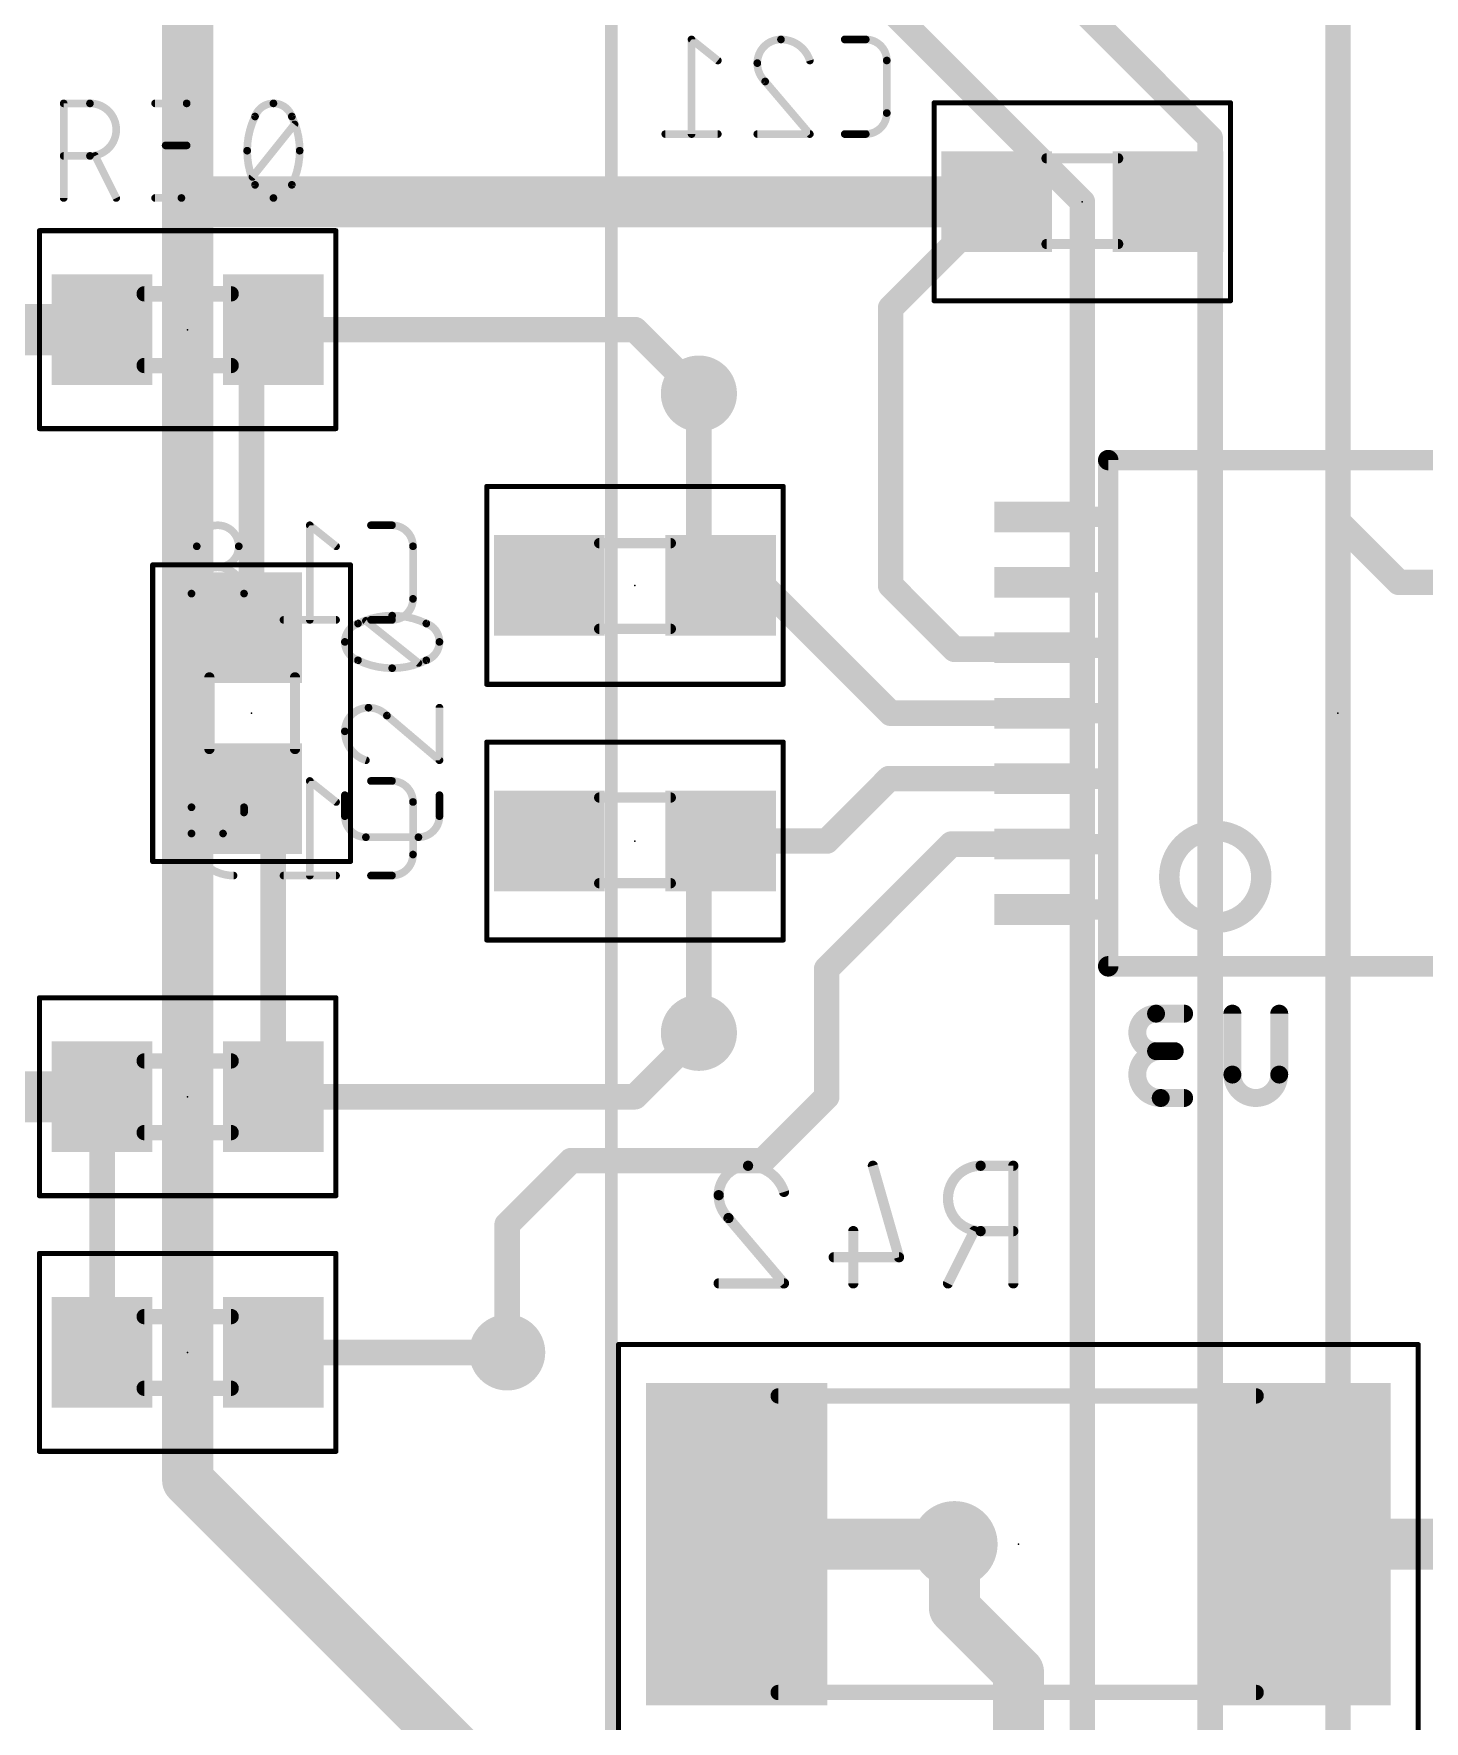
# Model space of a CAD drawing. Extents: x -10 to 79, y 9 to 113.
# Drawn here: x -2.8 to 11.02, y 40.79 to 57.55 of the extents above; entities that cross this region are included whole.
import ezdxf

# ---------------------------------------------------------------- set-up
doc = ezdxf.new("R2010")
doc.units = 0
for name, color, linetype in [('1', 12, 'CONTINUOUS'), ('16', 132, 'CONTINUOUS'), ('18', 110, 'CONTINUOUS'), ('21', 253, 'CONTINUOUS'), ('22', 253, 'CONTINUOUS'), ('23', 53, 'CONTINUOUS'), ('24', 53, 'CONTINUOUS'), ('25', 253, 'CONTINUOUS'), ('26', 253, 'CONTINUOUS'), ('39', 12, 'CONTINUOUS'), ('40', 132, 'CONTINUOUS'), ('51', 253, 'CONTINUOUS'), ('52', 253, 'CONTINUOUS')]:
    doc.layers.add(name, color=color, linetype=linetype)

# ---------------------------------------------------------------- blocks, each defined once
blk = doc.blocks.new('RECT')
blk.add_solid([(-0.5, -0.5), (0.5, -0.5), (-0.5, 0.5), (0.5, 0.5)])
blk = doc.blocks.new('ROUNDV')
at = {"const_width": 0.5}
blk.add_lwpolyline([(0, -0.25, 1), (0, 0.25, 1), (0, -0.25)], format="xyb", dxfattribs=at)

msp = doc.modelspace()

# ---------------------------------------------------------------- linework, layer by layer
at = {"layer": '1'}
for points, const_width in [([(7.62, 55.88), (0, 63.5)], 0.254), ([(8.89, 56.515), (1.905, 63.5)], 0.254), ([(10.16, 29.845), (10.16, 60.325)], 0.254), ([(8.89, 29.845), (8.89, 56.515)], 0.254), ([(7.62, 30.48), (7.62, 55.88)], 0.254), ([(-2.12, 54.61), (-5.715, 54.61)], 0.508), ([(-0.635, 54.395), (-0.42, 54.61)], 0.254), ([(-0.42, 54.61), (3.175, 54.61)], 0.254), ([(3.175, 54.61), (3.81, 53.975)], 0.254), ([(-0.635, 51.65), (-0.635, 54.395)], 0.254), ([(-0.635, 49.95), (-0.42, 49.735)], 0.254), ([(-0.42, 49.735), (-0.42, 46.99)], 0.254), ([(3.175, 46.99), (3.81, 47.625)], 0.254), ([(-2.12, 46.99), (-5.715, 46.99)], 0.508), ([(-2.12, 44.45), (-2.12, 46.99)], 0.254), ([(-0.42, 46.99), (3.175, 46.99)], 0.254), ([(1.905, 44.45), (-0.42, 44.45)], 0.254), ([(6.35, 42.545), (6.35, 41.91)], 0.508), ([(6.35, 41.91), (6.985, 41.275)], 0.508), ([(6.985, 41.275), (6.985, 34.925)], 0.508)]:
    msp.add_lwpolyline(points, dxfattribs=dict(at, const_width=const_width))
for points, const_width in [([(8.9535, 56.515, 1), (8.8265, 56.515)], 0.127), ([(8.8451, 56.4701, 1), (8.9349, 56.5599)], 0.127), ([(7.6835, 55.88, 1), (7.5565, 55.88)], 0.127), ([(7.5751, 55.8351, 1), (7.6649, 55.9249)], 0.127), ([(-2.12, 54.483, 1), (-2.12, 54.737)], 0.254), ([(-0.42, 54.6735, 1), (-0.42, 54.5465)], 0.127), ([(-0.3751, 54.5651, 1), (-0.4649, 54.6549)], 0.127), ([(3.2199, 54.6549, 1), (3.1301, 54.5651)], 0.127), ([(3.175, 54.5465, 1), (3.175, 54.6735)], 0.127), ([(-0.5715, 54.395, 1), (-0.6985, 54.395)], 0.127), ([(-0.6799, 54.4399, 1), (-0.5901, 54.3501)], 0.127), ([(3.7651, 53.9301, 1), (3.8549, 54.0199)], 0.127), ([(-0.6985, 51.65, 1), (-0.5715, 51.65)], 0.127), ([(-0.5901, 49.9949, 1), (-0.6799, 49.9051)], 0.127), ([(-0.3565, 49.735, 1), (-0.4835, 49.735)], 0.127), ([(-0.4649, 49.6901, 1), (-0.3751, 49.7799)], 0.127), ([(3.8549, 47.5801, 1), (3.7651, 47.6699)], 0.127), ([(-2.12, 46.863, 1), (-2.12, 47.117)], 0.254), ([(-2.0565, 46.99, 1), (-2.1835, 46.99)], 0.127), ([(-0.42, 47.0535, 1), (-0.42, 46.9265)], 0.127), ([(3.175, 46.9265, 1), (3.175, 47.0535)], 0.127), ([(-0.4835, 46.99, 1), (-0.3565, 46.99)], 0.127), ([(3.1301, 47.0349, 1), (3.2199, 46.9451)], 0.127), ([(-2.1835, 44.45, 1), (-2.0565, 44.45)], 0.127), ([(-0.42, 44.5135, 1), (-0.42, 44.3865)], 0.127), ([(1.905, 44.3865, 1), (1.905, 44.5135)], 0.127), ([(6.477, 42.545, 1), (6.223, 42.545)], 0.254), ([(6.4398, 41.9998, 1), (6.2602, 41.8202)], 0.254), ([(6.223, 41.91, 1), (6.477, 41.91)], 0.254), ([(7.112, 41.275, 1), (6.858, 41.275)], 0.254), ([(6.8952, 41.1852, 1), (7.0748, 41.3648)], 0.254)]:
    msp.add_lwpolyline(points, format="xyb", dxfattribs=dict(at, const_width=const_width))
at = {"layer": '16'}
for points, const_width in [([(-1.27, 66.04), (-1.27, 55.88)], 0.508), ([(10.16, 58.42), (10.16, 52.705)], 0.254), ([(-1.27, 55.88), (-1.27, 43.18)], 0.508), ([(6.77, 55.88), (-1.27, 55.88)], 0.508), ([(5.715, 54.825), (6.77, 55.88)], 0.254), ([(5.715, 52.07), (5.715, 54.825)], 0.254), ([(3.81, 53.975), (3.81, 52.285)], 0.254), ([(10.16, 52.705), (10.765, 52.1)], 0.254), ([(3.81, 52.285), (4.025, 52.07)], 0.254), ([(4.025, 52.07), (4.445, 52.07)], 0.254), ([(5.715, 50.8), (4.445, 52.07)], 0.254), ([(6.35, 51.435), (5.715, 52.07)], 0.254), ([(13.0778, 52.1), (10.765, 52.1)], 0.254), ([(7.2422, 51.435), (6.35, 51.435)], 0.254), ([(7.2422, 51.45), (7.2422, 51.435)], 0.254), ([(7.2422, 50.8), (5.715, 50.8)], 0.254), ([(5.7, 50.15), (5.08, 49.53)], 0.254), ([(7.2422, 50.15), (5.7, 50.15)], 0.254), ([(3.81, 49.315), (4.025, 49.53)], 0.254), ([(5.08, 49.53), (4.025, 49.53)], 0.254), ([(6.32, 49.5), (5.08, 48.26)], 0.254), ([(7.2422, 49.5), (6.32, 49.5)], 0.254), ([(3.81, 47.625), (3.81, 49.315)], 0.254), ([(5.08, 48.26), (5.08, 46.99)], 0.254), ([(5.08, 46.99), (4.445, 46.355)], 0.254), ([(2.54, 46.355), (1.905, 45.72)], 0.254), ([(4.445, 46.355), (2.54, 46.355)], 0.254), ([(1.905, 45.72), (1.905, 44.45)], 0.254), ([(-1.27, 43.18), (2.54, 39.37)], 0.508), ([(4.185, 42.545), (6.35, 42.545)], 0.508), ([(9.785, 42.545), (12.065, 42.545)], 0.508)]:
    msp.add_lwpolyline(points, dxfattribs=dict(at, const_width=const_width))
for points, const_width in [([(-1.143, 55.88, 1), (-1.397, 55.88)], 0.254), ([(-1.27, 56.007, 1), (-1.27, 55.753)], 0.254), ([(-1.397, 55.88, 1), (-1.143, 55.88)], 0.254), ([(6.77, 55.753, 1), (6.77, 56.007)], 0.254), ([(6.8149, 55.8351, 1), (6.7251, 55.9249)], 0.127), ([(5.7785, 54.825, 1), (5.6515, 54.825)], 0.127), ([(5.6701, 54.8699, 1), (5.7599, 54.7801)], 0.127), ([(3.8735, 53.975, 1), (3.7465, 53.975)], 0.127), ([(10.2049, 52.7499, 1), (10.1151, 52.6601)], 0.127), ([(10.0965, 52.705, 1), (10.2235, 52.705)], 0.127), ([(3.8549, 52.3299, 1), (3.7651, 52.2401)], 0.127), ([(3.7465, 52.285, 1), (3.8735, 52.285)], 0.127), ([(4.025, 52.1335, 1), (4.025, 52.0065)], 0.127), ([(3.9801, 52.0251, 1), (4.0699, 52.1149)], 0.127), ([(4.4899, 52.1149, 1), (4.4001, 52.0251)], 0.127), ([(4.445, 52.0065, 1), (4.445, 52.1335)], 0.127), ([(5.7599, 52.1149, 1), (5.6701, 52.0251)], 0.127), ([(10.765, 52.1635, 1), (10.765, 52.0365)], 0.127), ([(10.7201, 52.0551, 1), (10.8099, 52.1449)], 0.127), ([(5.6515, 52.07, 1), (5.7785, 52.07)], 0.127), ([(6.35, 51.4985, 1), (6.35, 51.3715)], 0.127), ([(6.3051, 51.3901, 1), (6.3949, 51.4799)], 0.127), ([(7.3057, 51.45, 1), (7.1787, 51.45)], 0.127), ([(7.1787, 51.435, 1), (7.3057, 51.435)], 0.127), ([(7.2422, 51.3715, 1), (7.2422, 51.4985)], 0.127), ([(5.715, 50.8635, 1), (5.715, 50.7365)], 0.127), ([(5.6701, 50.7551, 1), (5.7599, 50.8449)], 0.127), ([(7.2422, 50.7365, 1), (7.2422, 50.8635)], 0.127), ([(5.7, 50.2135, 1), (5.7, 50.0865)], 0.127), ([(5.7449, 50.1051, 1), (5.6551, 50.1949)], 0.127), ([(7.2422, 50.0865, 1), (7.2422, 50.2135)], 0.127), ([(4.025, 49.5935, 1), (4.025, 49.4665)], 0.127), ([(4.0699, 49.4851, 1), (3.9801, 49.5749)], 0.127), ([(5.0351, 49.5749, 1), (5.1249, 49.4851)], 0.127), ([(5.08, 49.4665, 1), (5.08, 49.5935)], 0.127), ([(6.32, 49.5635, 1), (6.32, 49.4365)], 0.127), ([(6.3649, 49.4551, 1), (6.2751, 49.5449)], 0.127), ([(7.2422, 49.4365, 1), (7.2422, 49.5635)], 0.127), ([(3.8735, 49.315, 1), (3.7465, 49.315)], 0.127), ([(3.7651, 49.3599, 1), (3.8549, 49.2701)], 0.127), ([(5.1435, 48.26, 1), (5.0165, 48.26)], 0.127), ([(5.0351, 48.3049, 1), (5.1249, 48.2151)], 0.127), ([(3.7465, 47.625, 1), (3.8735, 47.625)], 0.127), ([(5.1249, 46.9451, 1), (5.0351, 47.0349)], 0.127), ([(5.0165, 46.99, 1), (5.1435, 46.99)], 0.127), ([(2.54, 46.4185, 1), (2.54, 46.2915)], 0.127), ([(2.5849, 46.3101, 1), (2.4951, 46.3999)], 0.127), ([(4.4001, 46.3999, 1), (4.4899, 46.3101)], 0.127), ([(4.445, 46.2915, 1), (4.445, 46.4185)], 0.127), ([(1.9685, 45.72, 1), (1.8415, 45.72)], 0.127), ([(1.8601, 45.7649, 1), (1.9499, 45.6751)], 0.127), ([(1.8415, 44.45, 1), (1.9685, 44.45)], 0.127), ([(-1.1802, 43.2698, 1), (-1.3598, 43.0902)], 0.254), ([(-1.397, 43.18, 1), (-1.143, 43.18)], 0.254), ([(4.185, 42.672, 1), (4.185, 42.418)], 0.254), ([(6.35, 42.418, 1), (6.35, 42.672)], 0.254), ([(9.785, 42.672, 1), (9.785, 42.418)], 0.254)]:
    msp.add_lwpolyline(points, format="xyb", dxfattribs=dict(at, const_width=const_width))
at = {"layer": '21', "const_width": 0.127}
msp.add_lwpolyline([(2.94, 35.25), (2.94, 112.324)], dxfattribs=at)
at = {"layer": '22', "const_width": 0.2032}
for points in [[(12.4428, 53.3146), (7.8772, 53.3146)], [(7.8772, 48.2854), (12.4428, 48.2854)]]:
    msp.add_lwpolyline(points, dxfattribs=at)
at = {"layer": '22'}
for points, const_width in [([(7.8772, 53.3654, 1), (7.8772, 53.2638)], 0.1016), ([(8.9408, 48.7172, 1), (8.9408, 49.6316, 1), (8.9408, 48.7172)], 0.2032), ([(7.8772, 48.3362, 1), (7.8772, 48.2346)], 0.1016)]:
    msp.add_lwpolyline(points, format="xyb", dxfattribs=dict(at, const_width=const_width))
at = {"layer": '23'}
for p in [(-1.27, 54.61), (-0.635, 50.8), (-1.27, 46.99), (-1.27, 44.45)]:
    msp.add_point(p, dxfattribs=at)
at = {"layer": '24'}
for p in [(7.62, 55.88), (3.175, 52.07), (10.16, 50.8), (3.175, 49.53), (6.985, 42.545)]:
    msp.add_point(p, dxfattribs=at)
at = {"layer": '25'}
for points, const_width in [([(-2.5019, 56.877, 1), (-2.5019, 56.8389)], 0.0381), ([(-2.4829, 56.8579, 1), (-2.521, 56.8579)], 0.0381), ([(-2.2408, 56.877, 1), (-2.2408, 56.8389)], 0.0381), ([(-2.2408, 56.3358, 1), (-2.2408, 56.8579)], 0.0762), ([(-2.2408, 56.8389, 1), (-2.2408, 56.877)], 0.0381), ([(-1.5932, 56.877, 1), (-1.5932, 56.8389)], 0.0381), ([(-1.2799, 56.877, 1), (-1.2799, 56.8389)], 0.0381), ([(-1.2799, 56.4402, 1), (-1.2799, 56.8579)], 0.0762), ([(-1.2799, 56.8389, 1), (-1.2799, 56.877)], 0.0381), ([(-0.4178, 56.8579, 0.3205), (-0.6005, 56.7274)], 0.0762), ([(-0.235, 56.7274, 0.3205), (-0.4178, 56.8579)], 0.0762), ([(-0.4178, 56.8769, 1), (-0.4178, 56.8389)], 0.0381), ([(-0.4178, 56.8389, 1), (-0.4178, 56.8769)], 0.0381), ([(-0.6005, 56.7274, 0.1139), (-0.6788, 56.388)], 0.0762), ([(-0.6185, 56.7336, 1), (-0.5825, 56.7212)], 0.0381), ([(-0.5834, 56.719, 1), (-0.6176, 56.7357)], 0.0381), ([(-0.1567, 56.388, 0.1139), (-0.235, 56.7274)], 0.0762), ([(-0.2179, 56.7357, 1), (-0.2521, 56.719)], 0.0381), ([(-0.253, 56.7212, 1), (-0.217, 56.7336)], 0.0381), ([(-0.194, 56.6372, 1), (-0.2238, 56.661)], 0.0381), ([(-2.5019, 56.3548, 1), (-2.5019, 56.3167)], 0.0381), ([(-2.2408, 56.3548, 1), (-2.2408, 56.3167)], 0.0381), ([(-2.2408, 56.3167, 1), (-2.2408, 56.3548)], 0.0381), ([(-2.1716, 56.3443, 1), (-2.2057, 56.3273)], 0.0381), ([(-1.4888, 56.4593, 1), (-1.4888, 56.4212)], 0.0381), ([(-1.3322, 55.9181, 1), (-1.3322, 56.4402)], 0.0762), ([(-1.3322, 56.4593, 1), (-1.3322, 56.4212)], 0.0381), ([(-1.2799, 56.4593, 1), (-1.2799, 56.4212)], 0.0381), ([(-1.2799, 56.4212, 1), (-1.2799, 56.4593)], 0.0381), ([(-0.6788, 56.388, 0.1139), (-0.6005, 56.0486)], 0.0762), ([(-0.6598, 56.388, 1), (-0.6979, 56.388)], 0.0381), ([(-0.6979, 56.388, 1), (-0.6598, 56.388)], 0.0381), ([(-0.235, 56.0486, 0.1139), (-0.1567, 56.388)], 0.0762), ([(-0.1377, 56.388, 1), (-0.1758, 56.388)], 0.0381), ([(-0.1758, 56.388, 1), (-0.1377, 56.388)], 0.0381), ([(-0.6415, 56.1388, 1), (-0.6117, 56.115)], 0.0381), ([(-0.6005, 56.0486, 0.3205), (-0.4178, 55.9181)], 0.0762), ([(-0.5825, 56.0548, 1), (-0.6185, 56.0424)], 0.0381), ([(-0.6176, 56.0403, 1), (-0.5834, 56.057)], 0.0381), ([(-0.4178, 55.9181, 0.3205), (-0.235, 56.0486)], 0.0762), ([(-0.2521, 56.057, 1), (-0.2179, 56.0403)], 0.0381), ([(-0.217, 56.0424, 1), (-0.253, 56.0548)], 0.0381), ([(-2.521, 55.9181, 1), (-2.4829, 55.9181)], 0.0381), ([(-1.9968, 55.9096, 1), (-1.9628, 55.9266)], 0.0381), ([(-1.5932, 55.9372, 1), (-1.5932, 55.8991)], 0.0381), ([(-1.3322, 55.9372, 1), (-1.3322, 55.8991)], 0.0381), ([(-1.3322, 55.8991, 1), (-1.3322, 55.9372)], 0.0381), ([(-0.4178, 55.9371, 1), (-0.4178, 55.8991)], 0.0381), ([(-0.4178, 55.8991, 1), (-0.4178, 55.9371)], 0.0381), ([(0.762, 51.7692, 0.1139), (0.4226, 51.6909)], 0.0762), ([(1.1014, 51.6909, 0.1139), (0.762, 51.7692)], 0.0762), ([(0.762, 51.7882, 1), (0.762, 51.7501)], 0.0381), ([(0.762, 51.7501, 1), (0.762, 51.7882)], 0.0381), ([(0.4226, 51.6909, 0.3205), (0.2921, 51.5081)], 0.0762), ([(0.4143, 51.708, 1), (0.431, 51.6737)], 0.0381), ([(0.4288, 51.6728, 1), (0.4165, 51.7089)], 0.0381), ([(0.5128, 51.7318, 1), (0.489, 51.7021)], 0.0381), ([(1.2319, 51.5081, 0.3205), (1.1014, 51.6909)], 0.0762), ([(1.1076, 51.7089, 1), (1.0952, 51.6728)], 0.0381), ([(1.093, 51.6737, 1), (1.1097, 51.708)], 0.0381), ([(0.2921, 51.5081, 0.3205), (0.4226, 51.3254)], 0.0762), ([(0.3111, 51.5081, 1), (0.2731, 51.5081)], 0.0381), ([(0.2731, 51.5081, 1), (0.3111, 51.5081)], 0.0381), ([(1.1014, 51.3254, 0.3205), (1.2319, 51.5081)], 0.0762), ([(1.2509, 51.5081, 1), (1.2129, 51.5081)], 0.0381), ([(1.2129, 51.5081, 1), (1.2509, 51.5081)], 0.0381), ([(0.4226, 51.3254, 0.1139), (0.762, 51.2471)], 0.0762), ([(0.431, 51.3425, 1), (0.4143, 51.3083)], 0.0381), ([(0.4164, 51.3074, 1), (0.4288, 51.3434)], 0.0381), ([(0.762, 51.2471, 0.1139), (1.1014, 51.3254)], 0.0762), ([(1.0112, 51.2844, 1), (1.035, 51.3142)], 0.0381), ([(1.0952, 51.3434, 1), (1.1076, 51.3074)], 0.0381), ([(1.1097, 51.3083, 1), (1.093, 51.3425)], 0.0381), ([(0.762, 51.2661, 1), (0.762, 51.228)], 0.0381), ([(0.762, 51.228, 1), (0.762, 51.2661)], 0.0381), ([(0.5271, 50.8548, 0.4142), (0.2921, 50.6198)], 0.0762), ([(0.527, 50.8738, 1), (0.5271, 50.8357)], 0.0381), ([(0.7098, 50.7765, 0.2053), (0.5271, 50.8548)], 0.0762), ([(0.5271, 50.8357, 1), (0.5271, 50.8738)], 0.0381), ([(0.7221, 50.791, 1), (0.6975, 50.7619)], 0.0381), ([(0.696, 50.7633, 1), (0.7236, 50.7896)], 0.0381), ([(1.251, 50.8548, 1), (1.2128, 50.8548)], 0.0381), ([(0.2921, 50.6198, 0.3252), (0.5009, 50.3327)], 0.0762), ([(0.3111, 50.6198, 1), (0.2731, 50.6198)], 0.0381), ([(0.2731, 50.6198, 1), (0.3112, 50.6198)], 0.0381), ([(0.4951, 50.3145, 1), (0.5068, 50.3508)], 0.0381), ([(1.2128, 50.3327, 1), (1.251, 50.3327)], 0.0381), ([(1.2196, 50.3182, 1), (1.2442, 50.3472)], 0.0381), ([(0.3112, 49.9858, 1), (0.2731, 49.9858)], 0.0381), ([(1.251, 49.9858, 1), (1.2128, 49.9858)], 0.0381), ([(0.2921, 49.7769, 0.4142), (0.5009, 49.5681)], 0.0762), ([(0.3111, 49.7769, 1), (0.273, 49.7769)], 0.0381), ([(0.2731, 49.7769, 1), (0.3112, 49.7769)], 0.0381), ([(1.0231, 49.5681, 0.4142), (1.2319, 49.7769)], 0.0762), ([(1.251, 49.7769, 1), (1.2128, 49.7769)], 0.0381), ([(1.2128, 49.7769, 1), (1.251, 49.7769)], 0.0381), ([(0.5009, 49.5872, 1), (0.5009, 49.5491)], 0.0381), ([(0.5009, 49.5491, 1), (0.5009, 49.5872)], 0.0381), ([(1.0231, 49.5872, 1), (1.0231, 49.5491)], 0.0381), ([(1.0231, 49.5491, 1), (1.0231, 49.5872)], 0.0381)]:
    msp.add_lwpolyline(points, format="xyb", dxfattribs=dict(at, const_width=const_width))
at = {"layer": '25', "const_width": 0.0762}
for points in [[(-2.5019, 55.9181), (-2.5019, 56.8579)], [(-2.5019, 56.8579), (-2.2408, 56.8579)], [(-1.5932, 56.8579), (-1.2799, 56.8579)], [(-0.6266, 56.1269), (-0.2089, 56.6491)], [(-2.2408, 56.3358), (-2.5019, 56.3358)], [(-1.9798, 55.9181), (-2.1886, 56.3358)], [(-1.2799, 56.4402), (-1.4888, 56.4402)], [(-1.5932, 55.9181), (-1.3322, 55.9181)], [(1.0231, 51.2993), (0.5009, 51.717)], [(0.7098, 50.7765), (1.2319, 50.3327)], [(1.2319, 50.3327), (1.2319, 50.8548)], [(0.2921, 49.7769), (0.2921, 49.9858)], [(1.2319, 49.9858), (1.2319, 49.7769)], [(1.0231, 49.5681), (0.5009, 49.5681)]]:
    msp.add_lwpolyline(points, dxfattribs=at)
at = {"layer": '26'}
for points, const_width in [([(3.7559, 57.4929, 1), (3.7178, 57.4929)], 0.0381), ([(3.7488, 57.5078, 1), (3.725, 57.478)], 0.0381), ([(4.6252, 57.4929, 0.4142), (4.3902, 57.258)], 0.0762), ([(4.9123, 57.2841, 0.3252), (4.6252, 57.4929)], 0.0762), ([(4.6252, 57.5119, 1), (4.6252, 57.4739)], 0.0381), ([(4.6252, 57.4739, 1), (4.6252, 57.512)], 0.0381), ([(5.2592, 57.512, 1), (5.2592, 57.4739)], 0.0381), ([(5.6769, 57.2841, 0.4142), (5.4681, 57.4929)], 0.0762), ([(5.4681, 57.5119, 1), (5.4681, 57.4738)], 0.0381), ([(5.4681, 57.4739, 1), (5.4681, 57.512)], 0.0381), ([(3.986, 57.2692, 1), (4.0098, 57.2989)], 0.0381), ([(4.3902, 57.258, 0.2053), (4.4685, 57.0752)], 0.0762), ([(4.4093, 57.258, 1), (4.3712, 57.2579)], 0.0381), ([(4.3712, 57.258, 1), (4.4093, 57.258)], 0.0381), ([(4.8942, 57.2782, 1), (4.9305, 57.2899)], 0.0381), ([(5.6959, 57.2841, 1), (5.6578, 57.2841)], 0.0381), ([(5.6578, 57.2841, 1), (5.6959, 57.2841)], 0.0381), ([(4.4831, 57.0875, 1), (4.454, 57.0629)], 0.0381), ([(4.4554, 57.0614, 1), (4.4817, 57.089)], 0.0381), ([(5.4681, 56.5531, 0.4142), (5.6769, 56.7619)], 0.0762), ([(5.6959, 56.7619, 1), (5.6578, 56.7619)], 0.0381), ([(5.6578, 56.7619, 1), (5.6959, 56.7619)], 0.0381), ([(3.4758, 56.5722, 1), (3.4758, 56.5341)], 0.0381), ([(3.7178, 56.5531, 1), (3.7559, 56.5531)], 0.0381), ([(3.9979, 56.5341, 1), (3.9979, 56.5722)], 0.0381), ([(4.3902, 56.5722, 1), (4.3902, 56.5341)], 0.0381), ([(4.8978, 56.5408, 1), (4.9268, 56.5654)], 0.0381), ([(4.9123, 56.5341, 1), (4.9123, 56.5722)], 0.0381), ([(5.2592, 56.5722, 1), (5.2592, 56.5341)], 0.0381), ([(5.4681, 56.5722, 1), (5.4681, 56.5341)], 0.0381), ([(5.4681, 56.5341, 1), (5.4681, 56.5722)], 0.0381), ([(-0.762, 52.4581, 1), (-1.1797, 52.4581)], 0.0762), ([(-0.0445, 52.6818, 1), (-0.0683, 52.652)], 0.0381), ([(-0.0374, 52.6669, 1), (-0.0755, 52.6669)], 0.0381), ([(0.5515, 52.686, 1), (0.5515, 52.6479)], 0.0381), ([(0.9692, 52.4581, 0.4142), (0.7603, 52.6669)], 0.0762), ([(0.7603, 52.6859, 1), (0.7603, 52.6478)], 0.0381), ([(0.7603, 52.6479, 1), (0.7603, 52.686)], 0.0381), ([(-1.1797, 52.4581, 1), (-0.762, 52.4581)], 0.0762), ([(-1.1606, 52.4581, 1), (-1.1987, 52.4581)], 0.0381), ([(-1.1987, 52.4581, 1), (-1.1606, 52.4581)], 0.0381), ([(-0.7811, 52.4581, 1), (-0.7429, 52.4581)], 0.0381), ([(-0.7429, 52.4581, 1), (-0.781, 52.4581)], 0.0381), ([(0.1927, 52.4432, 1), (0.2165, 52.4729)], 0.0381), ([(0.9882, 52.4581, 1), (0.9501, 52.4581)], 0.0381), ([(0.9501, 52.4581, 1), (0.9882, 52.4581)], 0.0381), ([(-0.7098, 51.9882, 1), (-1.2319, 51.9882)], 0.0762), ([(-1.2128, 51.9882, 1), (-1.251, 51.9882)], 0.0381), ([(-1.2319, 51.9882, 1), (-0.7098, 51.9882)], 0.0762), ([(-1.2509, 51.9882, 1), (-1.2128, 51.9882)], 0.0381), ([(-0.6907, 51.9882, 1), (-0.7288, 51.9882)], 0.0381), ([(-0.7288, 51.9882, 1), (-0.6907, 51.9882)], 0.0381), ([(0.7603, 51.7271, 0.4142), (0.9692, 51.9359)], 0.0762), ([(0.9882, 51.9359, 1), (0.9501, 51.9359)], 0.0381), ([(0.9501, 51.9359, 1), (0.9882, 51.9359)], 0.0381), ([(-0.3175, 51.7462, 1), (-0.3175, 51.7081)], 0.0381), ([(-0.0755, 51.7271, 1), (-0.0374, 51.7271)], 0.0381), ([(0.2046, 51.7081, 1), (0.2046, 51.7462)], 0.0381), ([(0.5515, 51.7462, 1), (0.5515, 51.7081)], 0.0381), ([(0.7603, 51.7462, 1), (0.7603, 51.7081)], 0.0381), ([(0.7603, 51.7081, 1), (0.7603, 51.7462)], 0.0381), ([(-0.7098, 49.8658, 1), (-1.2319, 49.8658)], 0.0762), ([(-0.0445, 50.1418, 1), (-0.0683, 50.112)], 0.0381), ([(-0.0374, 50.1269, 1), (-0.0755, 50.1269)], 0.0381), ([(0.5515, 50.1459, 1), (0.5515, 50.1078)], 0.0381), ([(0.9692, 49.9181, 0.4142), (0.7603, 50.1269)], 0.0762), ([(0.7603, 50.1459, 1), (0.7603, 50.1078)], 0.0381), ([(0.7603, 50.1078, 1), (0.7603, 50.1459)], 0.0381), ([(0.9882, 49.9181, 1), (0.9501, 49.9181)], 0.0381), ([(-1.2128, 49.8658, 1), (-1.251, 49.8658)], 0.0381), ([(-1.2509, 49.8658, 1), (-1.2128, 49.8658)], 0.0381), ([(-0.9186, 49.6048, 0.4142), (-0.7098, 49.8136)], 0.0762), ([(-0.6907, 49.8658, 1), (-0.7288, 49.8658)], 0.0381), ([(-0.7288, 49.8658, 1), (-0.6907, 49.8658)], 0.0381), ([(-0.6907, 49.8136, 1), (-0.7288, 49.8136)], 0.0381), ([(-0.7288, 49.8136, 1), (-0.6907, 49.8136)], 0.0381), ([(0.1927, 49.9032, 1), (0.2165, 49.9329)], 0.0381), ([(0.9501, 49.9181, 1), (0.9882, 49.9181)], 0.0381), ([(-1.2319, 49.6238, 1), (-1.2319, 49.5857)], 0.0381), ([(-1.2319, 49.6048, 0.4142), (-0.8142, 49.1871)], 0.0762), ([(-1.2128, 49.6048, 1), (-1.251, 49.6048)], 0.0381), ([(-1.251, 49.6048, 1), (-1.2128, 49.6048)], 0.0381), ([(-0.9186, 49.6238, 1), (-0.9186, 49.5857)], 0.0381), ([(-0.9186, 49.5857, 1), (-0.9186, 49.6238)], 0.0381), ([(0.7603, 49.1871, 0.4142), (0.9692, 49.3959)], 0.0762), ([(0.9882, 49.3959, 1), (0.9501, 49.3959)], 0.0381), ([(0.9501, 49.3959, 1), (0.9882, 49.3959)], 0.0381), ([(-0.8142, 49.1681, 1), (-0.8142, 49.2062)], 0.0381), ([(-0.3175, 49.2062, 1), (-0.3175, 49.1681)], 0.0381), ([(-0.0755, 49.1871, 1), (-0.0374, 49.1871)], 0.0381), ([(0.2046, 49.1681, 1), (0.2046, 49.2062)], 0.0381), ([(0.5515, 49.2062, 1), (0.5515, 49.1681)], 0.0381), ([(0.7603, 49.2062, 1), (0.7603, 49.1681)], 0.0381), ([(0.7603, 49.1681, 1), (0.7603, 49.2062)], 0.0381), ([(8.3524, 47.8155, 1), (8.3524, 47.443)], 0.1778), ([(8.3524, 47.8599, 1), (8.3524, 47.7711)], 0.0889), ([(8.3524, 47.7711, 1), (8.3524, 47.8599)], 0.0889), ([(8.6318, 47.7711, 1), (8.6318, 47.8599)], 0.0889), ([(9.1554, 47.8155, 1), (9.0665, 47.8155)], 0.0889), ([(9.6211, 47.8155, 1), (9.5322, 47.8155)], 0.0889), ([(8.3989, 47.443, 1), (8.3989, 46.9773)], 0.1778), ([(8.3524, 47.4874, 1), (8.3524, 47.3985)], 0.0889), ([(8.3524, 47.3985, 1), (8.3524, 47.4874)], 0.0889), ([(8.3989, 47.3985, 1), (8.3989, 47.4874)], 0.0889), ([(8.5386, 47.3985, 1), (8.5386, 47.4874)], 0.0889), ([(9.1554, 47.2101, 1), (9.0665, 47.2101)], 0.0889), ([(9.111, 47.2101, 1), (9.5766, 47.2101)], 0.1778), ([(9.6211, 47.2101, 1), (9.5322, 47.2101)], 0.0889), ([(9.0665, 47.2101, 1), (9.1554, 47.2101)], 0.0889), ([(9.5322, 47.2101, 1), (9.6211, 47.2101)], 0.0889), ([(8.3989, 47.0217, 1), (8.3989, 46.9329)], 0.0889), ([(8.3989, 46.9329, 1), (8.3989, 47.0217)], 0.0889), ([(8.6318, 46.9329, 1), (8.6318, 47.0217)], 0.0889), ([(4.2986, 46.3042, 0.4142), (4.0065, 46.0121)], 0.1016), ([(4.6556, 46.0446, 0.3252), (4.2986, 46.3042)], 0.1016), ([(4.2986, 46.3296, 1), (4.2986, 46.2788)], 0.0508), ([(4.2986, 46.2788, 1), (4.2986, 46.3296)], 0.0508), ([(5.5633, 46.3112, 1), (5.5145, 46.2972)], 0.0508), ([(6.6096, 46.3042, 1), (6.6096, 45.6551)], 0.1016), ([(6.6096, 46.3296, 1), (6.6096, 46.2788)], 0.0508), ([(6.6096, 46.2788, 1), (6.6096, 46.3296)], 0.0508), ([(6.9596, 46.3042, 1), (6.9088, 46.3042)], 0.0508), ([(6.9342, 46.2788, 1), (6.9342, 46.3296)], 0.0508), ([(4.0065, 46.0121, 0.2053), (4.1038, 45.7849)], 0.1016), ([(4.0319, 46.0121, 1), (3.9811, 46.0121)], 0.0508), ([(3.9811, 46.0121, 1), (4.0319, 46.0121)], 0.0508), ([(4.6314, 46.0367, 1), (4.6797, 46.0524)], 0.0508), ([(4.1232, 45.8014, 1), (4.0845, 45.7685)], 0.0508), ([(4.0863, 45.7665, 1), (4.1213, 45.8033)], 0.0508), ([(5.3696, 45.6551, 1), (5.3188, 45.6551)], 0.0508), ([(6.5675, 45.6437, 1), (6.522, 45.6664)], 0.0508), ([(6.6096, 45.6805, 1), (6.6096, 45.6297)], 0.0508), ([(6.6096, 45.6297, 1), (6.6096, 45.6805)], 0.0508), ([(6.9342, 45.6297, 1), (6.9342, 45.6805)], 0.0508), ([(5.1495, 45.4208, 1), (5.1495, 45.37)], 0.0508), ([(5.7986, 45.37, 1), (5.7986, 45.4208)], 0.0508), ([(5.7741, 45.3885, 1), (5.823, 45.4024)], 0.0508), ([(4.0065, 45.1612, 1), (4.0065, 45.1104)], 0.0508), ([(4.6362, 45.1193, 1), (4.6749, 45.1523)], 0.0508), ([(4.6556, 45.1104, 1), (4.6556, 45.1612)], 0.0508), ([(5.3188, 45.1358, 1), (5.3696, 45.1358)], 0.0508), ([(6.2624, 45.1472, 1), (6.3078, 45.1244)], 0.0508), ([(6.9088, 45.1358, 1), (6.9596, 45.1358)], 0.0508)]:
    msp.add_lwpolyline(points, format="xyb", dxfattribs=dict(at, const_width=const_width))
for points, const_width in [([(3.9979, 57.2841), (3.7369, 57.4929)], 0.0762), ([(3.7369, 57.4929), (3.7369, 56.5531)], 0.0762), ([(5.4681, 57.4929), (5.2592, 57.4929)], 0.0762), ([(5.6769, 56.7619), (5.6769, 57.2841)], 0.0762), ([(4.4685, 57.0752), (4.9123, 56.5531)], 0.0762), ([(3.9979, 56.5531), (3.4758, 56.5531)], 0.0762), ([(4.9123, 56.5531), (4.3902, 56.5531)], 0.0762), ([(5.2592, 56.5531), (5.4681, 56.5531)], 0.0762), ([(0.2046, 52.4581), (-0.0564, 52.6669)], 0.0762), ([(-0.0564, 52.6669), (-0.0564, 51.7271)], 0.0762), ([(0.7603, 52.6669), (0.5515, 52.6669)], 0.0762), ([(0.9692, 51.9359), (0.9692, 52.4581)], 0.0762), ([(0.2046, 51.7271), (-0.3175, 51.7271)], 0.0762), ([(0.5515, 51.7271), (0.7603, 51.7271)], 0.0762), ([(0.2046, 49.9181), (-0.0564, 50.1269)], 0.0762), ([(-0.0564, 50.1269), (-0.0564, 49.1871)], 0.0762), ([(0.7603, 50.1269), (0.5515, 50.1269)], 0.0762), ([(0.9692, 49.3959), (0.9692, 49.9181)], 0.0762), ([(-1.2319, 49.8658), (-1.2319, 49.6048)], 0.0762), ([(-0.7098, 49.8136), (-0.7098, 49.8658)], 0.0762), ([(-1.2319, 49.6048), (-0.9186, 49.6048)], 0.0762), ([(0.2046, 49.1871), (-0.3175, 49.1871)], 0.0762), ([(0.5515, 49.1871), (0.7603, 49.1871)], 0.0762), ([(8.6318, 47.8155), (8.3524, 47.8155)], 0.1778), ([(9.111, 47.2101), (9.111, 47.8155)], 0.1778), ([(9.5766, 47.8155), (9.5766, 47.2101)], 0.1778), ([(8.3524, 47.443), (8.5386, 47.443)], 0.1778), ([(8.6318, 46.9773), (8.3989, 46.9773)], 0.1778), ([(5.5389, 46.3042), (5.7986, 45.3954)], 0.1016), ([(6.9342, 46.3042), (6.6096, 46.3042)], 0.1016), ([(6.9342, 45.1358), (6.9342, 46.3042)], 0.1016), ([(4.1038, 45.7849), (4.6556, 45.1358)], 0.1016), ([(5.3442, 45.6551), (5.3442, 45.1358)], 0.1016), ([(6.2851, 45.1358), (6.5447, 45.6551)], 0.1016), ([(6.6096, 45.6551), (6.9342, 45.6551)], 0.1016), ([(5.7986, 45.3954), (5.1495, 45.3954)], 0.1016), ([(4.6556, 45.1358), (4.0065, 45.1358)], 0.1016)]:
    msp.add_lwpolyline(points, dxfattribs=dict(at, const_width=const_width))
at = {"layer": '39', "const_width": 0.0508}
for points in [[(-2.743, 53.627), (-2.743, 55.593)], [(-2.743, 55.593), (0.203, 55.593)], [(0.203, 55.593), (0.203, 53.627)], [(0.203, 53.627), (-2.743, 53.627)], [(-1.618, 49.327), (-1.618, 52.273)], [(-1.618, 52.273), (0.348, 52.273)], [(0.348, 52.273), (0.348, 49.327)], [(0.348, 49.327), (-1.618, 49.327)], [(-2.743, 46.007), (-2.743, 47.973)], [(-2.743, 47.973), (0.203, 47.973)], [(0.203, 47.973), (0.203, 46.007)], [(0.203, 46.007), (-2.743, 46.007)], [(-2.743, 43.467), (-2.743, 45.433)], [(-2.743, 45.433), (0.203, 45.433)], [(0.203, 45.433), (0.203, 43.467)], [(0.203, 43.467), (-2.743, 43.467)]]:
    msp.add_lwpolyline(points, dxfattribs=at)
at = {"layer": '39', "const_width": 0.0254}
for points in [[(-2.7303, 55.593, 1), (-2.7557, 55.593)], [(-2.743, 55.6057, 1), (-2.743, 55.5803)], [(0.2157, 55.593, 1), (0.1903, 55.593)], [(0.203, 55.5803, 1), (0.203, 55.6057)], [(-2.743, 53.6397, 1), (-2.743, 53.6143)], [(0.203, 53.6143, 1), (0.203, 53.6397)], [(-2.7557, 53.627, 1), (-2.7303, 53.627)], [(0.1903, 53.627, 1), (0.2157, 53.627)], [(-1.6053, 52.273, 1), (-1.6307, 52.273)], [(-1.618, 52.2857, 1), (-1.618, 52.2603)], [(0.3607, 52.273, 1), (0.3353, 52.273)], [(0.348, 52.2603, 1), (0.348, 52.2857)], [(-1.618, 49.3397, 1), (-1.618, 49.3143)], [(-1.6307, 49.327, 1), (-1.6053, 49.327)], [(0.3353, 49.327, 1), (0.3607, 49.327)], [(0.348, 49.3143, 1), (0.348, 49.3397)], [(-2.7303, 47.973, 1), (-2.7557, 47.973)], [(-2.743, 47.9857, 1), (-2.743, 47.9603)], [(0.2157, 47.973, 1), (0.1903, 47.973)], [(0.203, 47.9603, 1), (0.203, 47.9857)], [(-2.743, 46.0197, 1), (-2.743, 45.9943)], [(-2.7557, 46.007, 1), (-2.7303, 46.007)], [(0.1903, 46.007, 1), (0.2157, 46.007)], [(0.203, 45.9943, 1), (0.203, 46.0197)], [(-2.7303, 45.433, 1), (-2.7557, 45.433)], [(-2.743, 45.4457, 1), (-2.743, 45.4203)], [(0.2157, 45.433, 1), (0.1903, 45.433)], [(0.203, 45.4203, 1), (0.203, 45.4457)], [(-2.743, 43.4797, 1), (-2.743, 43.4543)], [(-2.7557, 43.467, 1), (-2.7303, 43.467)], [(0.1903, 43.467, 1), (0.2157, 43.467)], [(0.203, 43.4543, 1), (0.203, 43.4797)]]:
    msp.add_lwpolyline(points, format="xyb", dxfattribs=at)
at = {"layer": '40', "const_width": 0.0508}
for points in [[(9.093, 56.863), (6.147, 56.863)], [(6.147, 56.863), (6.147, 54.897)], [(9.093, 54.897), (9.093, 56.863)], [(6.147, 54.897), (9.093, 54.897)], [(4.648, 53.053), (1.702, 53.053)], [(1.702, 53.053), (1.702, 51.087)], [(4.648, 51.087), (4.648, 53.053)], [(1.702, 51.087), (4.648, 51.087)], [(4.648, 50.513), (1.702, 50.513)], [(1.702, 50.513), (1.702, 48.547)], [(4.648, 48.547), (4.648, 50.513)], [(1.702, 48.547), (4.648, 48.547)], [(10.958, 44.528), (3.012, 44.528)], [(3.012, 44.528), (3.012, 40.562)], [(10.958, 40.562), (10.958, 44.528)]]:
    msp.add_lwpolyline(points, dxfattribs=at)
at = {"layer": '40', "const_width": 0.0254}
for points in [[(6.147, 56.8757, 1), (6.147, 56.8503)], [(6.1597, 56.863, 1), (6.1343, 56.863)], [(9.1057, 56.863, 1), (9.0803, 56.863)], [(9.093, 56.8503, 1), (9.093, 56.8757)], [(6.147, 54.9097, 1), (6.147, 54.8843)], [(6.1343, 54.897, 1), (6.1597, 54.897)], [(9.0803, 54.897, 1), (9.1057, 54.897)], [(9.093, 54.8843, 1), (9.093, 54.9097)], [(1.702, 53.0657, 1), (1.702, 53.0403)], [(1.7147, 53.053, 1), (1.6893, 53.053)], [(4.6607, 53.053, 1), (4.6353, 53.053)], [(4.648, 53.0403, 1), (4.648, 53.0657)], [(1.702, 51.0997, 1), (1.702, 51.0743)], [(1.6893, 51.087, 1), (1.7147, 51.087)], [(4.6353, 51.087, 1), (4.6607, 51.087)], [(4.648, 51.0743, 1), (4.648, 51.0997)], [(1.702, 50.5257, 1), (1.702, 50.5003)], [(1.7147, 50.513, 1), (1.6893, 50.513)], [(4.6607, 50.513, 1), (4.6353, 50.513)], [(4.648, 50.5003, 1), (4.648, 50.5257)], [(1.702, 48.5597, 1), (1.702, 48.5343)], [(1.6893, 48.547, 1), (1.7147, 48.547)], [(4.6353, 48.547, 1), (4.6607, 48.547)], [(4.648, 48.5343, 1), (4.648, 48.5597)], [(3.012, 44.5407, 1), (3.012, 44.5153)], [(3.0247, 44.528, 1), (2.9993, 44.528)], [(10.9707, 44.528, 1), (10.9453, 44.528)], [(10.958, 44.5153, 1), (10.958, 44.5407)]]:
    msp.add_lwpolyline(points, format="xyb", dxfattribs=at)
at = {"layer": '51'}
for points, const_width in [([(-0.838, 54.966), (-1.702, 54.966)], 0.1524), ([(-1.702, 54.254), (-0.838, 54.254)], 0.1524), ([(-1.054, 51.156), (-1.054, 50.444)], 0.1016), ([(-0.203, 51.156), (-0.203, 50.444)], 0.1016), ([(-0.838, 47.346), (-1.702, 47.346)], 0.1524), ([(-1.702, 46.634), (-0.838, 46.634)], 0.1524), ([(-0.838, 44.806), (-1.702, 44.806)], 0.1524), ([(-1.702, 44.094), (-0.838, 44.094)], 0.1524)]:
    msp.add_lwpolyline(points, dxfattribs=dict(at, const_width=const_width))
for points, const_width in [([(-1.702, 55.0041, 1), (-1.702, 54.9279)], 0.0762), ([(-0.838, 54.9279, 1), (-0.838, 55.0041)], 0.0762), ([(-1.702, 54.2921, 1), (-1.702, 54.2159)], 0.0762), ([(-0.838, 54.2159, 1), (-0.838, 54.2921)], 0.0762), ([(-1.0286, 51.156, 1), (-1.0794, 51.156)], 0.0508), ([(-0.1776, 51.156, 1), (-0.2284, 51.156)], 0.0508), ([(-1.0794, 50.444, 1), (-1.0286, 50.444)], 0.0508), ([(-0.2284, 50.444, 1), (-0.1776, 50.444)], 0.0508), ([(-1.702, 47.3841, 1), (-1.702, 47.3079)], 0.0762), ([(-0.838, 47.3079, 1), (-0.838, 47.3841)], 0.0762), ([(-1.702, 46.6721, 1), (-1.702, 46.5959)], 0.0762), ([(-0.838, 46.5959, 1), (-0.838, 46.6721)], 0.0762), ([(-1.702, 44.8441, 1), (-1.702, 44.7679)], 0.0762), ([(-0.838, 44.7679, 1), (-0.838, 44.8441)], 0.0762), ([(-1.702, 44.1321, 1), (-1.702, 44.0559)], 0.0762), ([(-0.838, 44.0559, 1), (-0.838, 44.1321)], 0.0762)]:
    msp.add_lwpolyline(points, format="xyb", dxfattribs=dict(at, const_width=const_width))
at = {"layer": '52'}
for points, const_width in [([(7.976, 56.312), (7.264, 56.312)], 0.1016), ([(7.976, 55.461), (7.264, 55.461)], 0.1016), ([(7.8772, 48.2854), (7.8772, 53.3146)], 0.2032), ([(2.819, 52.489), (3.531, 52.489)], 0.1016), ([(2.819, 51.638), (3.531, 51.638)], 0.1016), ([(3.531, 49.962), (2.819, 49.962)], 0.1016), ([(3.531, 49.111), (2.819, 49.111)], 0.1016), ([(9.347, 44.018), (4.598, 44.018)], 0.1524), ([(9.347, 41.072), (4.598, 41.072)], 0.1524)]:
    msp.add_lwpolyline(points, dxfattribs=dict(at, const_width=const_width))
for points, const_width in [([(7.264, 56.3374, 1), (7.264, 56.2866)], 0.0508), ([(7.976, 56.2866, 1), (7.976, 56.3374)], 0.0508), ([(7.264, 55.4864, 1), (7.264, 55.4356)], 0.0508), ([(7.976, 55.4356, 1), (7.976, 55.4864)], 0.0508), ([(7.928, 53.3146, 1), (7.8264, 53.3146)], 0.1016), ([(2.819, 52.5144, 1), (2.819, 52.4636)], 0.0508), ([(3.531, 52.4636, 1), (3.531, 52.5144)], 0.0508), ([(2.819, 51.6634, 1), (2.819, 51.6126)], 0.0508), ([(3.531, 51.6126, 1), (3.531, 51.6634)], 0.0508), ([(2.819, 49.9874, 1), (2.819, 49.9366)], 0.0508), ([(3.531, 49.9366, 1), (3.531, 49.9874)], 0.0508), ([(2.819, 49.1364, 1), (2.819, 49.0856)], 0.0508), ([(3.531, 49.0856, 1), (3.531, 49.1364)], 0.0508), ([(7.8264, 48.2854, 1), (7.928, 48.2854)], 0.1016), ([(4.598, 44.0561, 1), (4.598, 43.9799)], 0.0762), ([(9.347, 43.9799, 1), (9.347, 44.0561)], 0.0762), ([(4.598, 41.1101, 1), (4.598, 41.0339)], 0.0762), ([(9.347, 41.0339, 1), (9.347, 41.1101)], 0.0762)]:
    msp.add_lwpolyline(points, format="xyb", dxfattribs=dict(at, const_width=const_width))

# ---------------------------------------------------------------- block references
at = {"layer": '1', "yscale": 1.1, "rotation": 180}
for p in [(-2.12, 54.61), (-0.42, 54.61), (-2.12, 46.99), (-0.42, 46.99), (-2.12, 44.45), (-0.42, 44.45)]:
    msp.add_blockref('RECT', p, dxfattribs=at)
at = {"layer": '1', "xscale": 1.1, "rotation": 270}
for p in [(-0.635, 51.65), (-0.635, 49.95)]:
    msp.add_blockref('RECT', p, dxfattribs=at)
at = {"layer": '16', "xscale": 1.1, "rotation": 180}
for p in [(6.77, 55.88), (8.47, 55.88), (2.325, 49.53), (4.025, 49.53)]:
    msp.add_blockref('RECT', p, dxfattribs=at)
at = {"layer": '16'}
for p, xscale, yscale, rotation in [((7.2422, 52.75), 0.3048, 0.9906, 90), ((7.2422, 52.1), 0.3048, 0.9906, 90), ((7.2422, 51.45), 0.3048, 0.9906, 90), ((7.2422, 50.8), 0.3048, 0.9906, 90), ((7.2422, 50.15), 0.3048, 0.9906, 90), ((7.2422, 49.5), 0.3048, 0.9906, 90), ((7.2422, 48.85), 0.3048, 0.9906, 90), ((4.185, 42.545), 1.8, 3.2, 180), ((9.785, 42.545), 1.8, 3.2, 180)]:
    msp.add_blockref('RECT', p, dxfattribs=dict(at, xscale=xscale, yscale=yscale, rotation=rotation))
at = {"layer": '16', "xscale": 1.1}
for p in [(2.325, 52.07), (4.025, 52.07)]:
    msp.add_blockref('RECT', p, dxfattribs=at)
at = {"layer": '18'}
for p, xscale, yscale in [((3.81, 53.975), 0.7564, 0.7564), ((3.81, 53.975), 0.7564, 0.7564), ((3.81, 47.625), 0.7564, 0.7564), ((3.81, 47.625), 0.7564, 0.7564), ((1.905, 44.45), 0.7564, 0.7564), ((1.905, 44.45), 0.7564, 0.7564), ((6.35, 42.545), 0.8564, 0.8564), ((6.35, 42.545), 0.8564, 0.8564)]:
    msp.add_blockref('ROUNDV', p, dxfattribs=dict(at, xscale=xscale, yscale=yscale))
at = {"layer": '51'}
for p, xscale, yscale, rotation in [((-1.905, 54.61), 0.4064, 0.8636, 180), ((-0.635, 54.61), 0.4064, 0.8636, 180), ((-0.6299, 51.3882), 0.5001, 0.95, 270), ((-0.6299, 50.2198), 0.5001, 0.95, 270), ((-1.905, 46.99), 0.4064, 0.8636, 180), ((-0.635, 46.99), 0.4064, 0.8636, 180), ((-1.905, 44.45), 0.4064, 0.8636, 180), ((-0.635, 44.45), 0.4064, 0.8636, 180)]:
    msp.add_blockref('RECT', p, dxfattribs=dict(at, xscale=xscale, yscale=yscale, rotation=rotation))
at = {"layer": '52'}
for p, xscale, yscale, rotation in [((7.0398, 55.8851), 0.5001, 0.95, 180), ((8.2081, 55.8851), 0.5001, 0.95, 180), ((7.4581, 52.75), 0.2032, 0.8382, 90), ((7.4581, 52.1), 0.2032, 0.8382, 90), ((7.4581, 51.45), 0.2032, 0.8382, 90), ((7.4581, 50.8), 0.2032, 0.8382, 90), ((7.4581, 50.15), 0.2032, 0.8382, 90), ((2.5948, 49.5351), 0.5001, 0.95, 180), ((3.7631, 49.5351), 0.5001, 0.95, 180), ((7.4581, 49.5), 0.2032, 0.8382, 90), ((7.4581, 48.85), 0.2032, 0.8382, 90), ((4.1978, 42.5457), 0.8499, 3.1001, 180), ((9.7605, 42.5457), 0.8499, 3.1001, 180)]:
    msp.add_blockref('RECT', p, dxfattribs=dict(at, xscale=xscale, yscale=yscale, rotation=rotation))
at = {"layer": '52', "xscale": 0.5001, "yscale": 0.95}
for p in [(2.5869, 52.0649), (3.7553, 52.0649)]:
    msp.add_blockref('RECT', p, dxfattribs=at)

doc.saveas('drawing.dxf')
